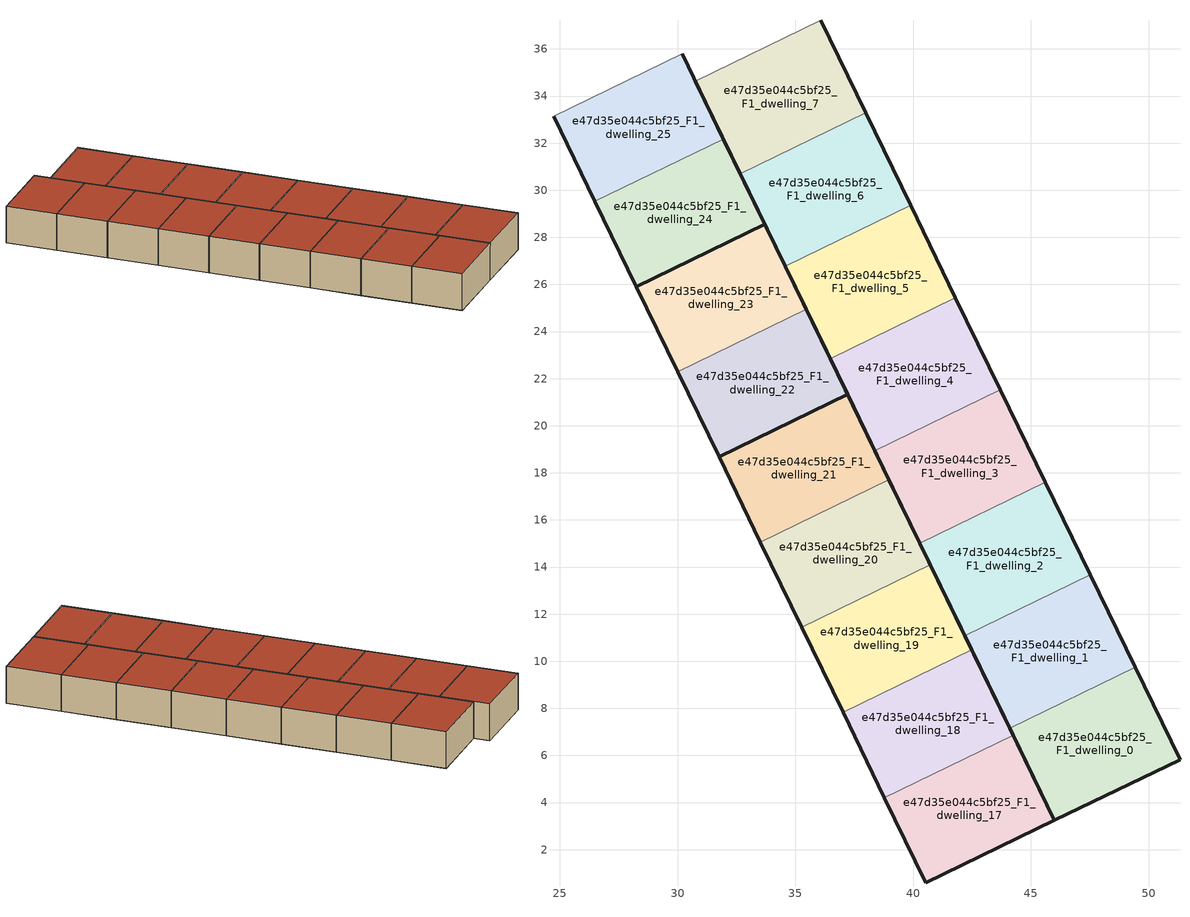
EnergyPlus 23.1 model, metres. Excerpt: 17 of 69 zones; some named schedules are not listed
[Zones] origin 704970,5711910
e47d35e044c5bf25_F1_dwelling_0
 floor to e47d35e044c5bf25_F0_dwelling_0 (EU_floor_Construction): 51.33,5.82 49.42,9.75 44.09,7.16 46,3.24 z3
 wall outside (EU_wall_Construction): 49.42,9.75 51.33,5.82 46,3.24 44.09,7.16 z3:6
 wall to e47d35e044c5bf25_F1_dwelling_1 (EU_wall_Construction): 44.09,7.16 49.42,9.75 z3:6
 roof outside (EU_roof_Construction): 49.42,9.75 51.33,5.82 46,3.24 44.09,7.16 z6
e47d35e044c5bf25_F1_dwelling_1
 floor to e47d35e044c5bf25_F0_dwelling_1 (EU_floor_Construction): 49.42,9.75 47.52,13.67 42.19,11.08 44.09,7.16 z3
 wall outside (EU_wall_Construction): 47.52,13.67 49.42,9.75 / 44.09,7.16 42.19,11.08 z3:6
 wall to e47d35e044c5bf25_F1_dwelling_2 (EU_wall_Construction): 42.19,11.08 47.52,13.67 z3:6
 roof outside (EU_roof_Construction): 47.52,13.67 49.42,9.75 44.09,7.16 42.19,11.08 z6
e47d35e044c5bf25_F1_dwelling_17
 floor to e47d35e044c5bf25_F0_dwelling_17 (EU_floor_Construction): 46,3.24 44.24,6.86 38.78,4.21 40.54,0.6 z3
 wall outside (EU_wall_Construction): 44.24,6.86 46,3.24 40.54,0.6 38.78,4.21 z3:6
 wall to e47d35e044c5bf25_F1_dwelling_18 (EU_wall_Construction): 38.78,4.21 44.24,6.86 z3:6
 roof outside (EU_roof_Construction): 44.24,6.86 46,3.24 40.54,0.6 38.78,4.21 z6
e47d35e044c5bf25_F1_dwelling_18
 floor to e47d35e044c5bf25_F0_dwelling_18 (EU_floor_Construction): 44.24,6.86 42.48,10.48 37.02,7.83 38.78,4.21 z3
 wall outside (EU_wall_Construction): 42.48,10.48 44.24,6.86 / 38.78,4.21 37.02,7.83 z3:6
 wall to e47d35e044c5bf25_F1_dwelling_19 (EU_wall_Construction): 37.02,7.83 42.48,10.48 z3:6
 roof outside (EU_roof_Construction): 42.48,10.48 44.24,6.86 38.78,4.21 37.02,7.83 z6
e47d35e044c5bf25_F1_dwelling_19
 floor to e47d35e044c5bf25_F0_dwelling_19 (EU_floor_Construction): 42.48,10.48 40.73,14.09 35.27,11.44 37.02,7.83 z3
 wall outside (EU_wall_Construction): 40.73,14.09 42.48,10.48 / 37.02,7.83 35.27,11.44 z3:6
 wall to e47d35e044c5bf25_F1_dwelling_20 (EU_wall_Construction): 35.27,11.44 40.73,14.09 z3:6
 roof outside (EU_roof_Construction): 40.73,14.09 42.48,10.48 37.02,7.83 35.27,11.44 z6
e47d35e044c5bf25_F1_dwelling_2
 floor to e47d35e044c5bf25_F0_dwelling_2 (EU_floor_Construction): 47.52,13.67 45.61,17.6 40.28,15.01 42.19,11.08 z3
 wall outside (EU_wall_Construction): 45.61,17.6 47.52,13.67 / 42.19,11.08 40.28,15.01 z3:6
 wall to e47d35e044c5bf25_F1_dwelling_3 (EU_wall_Construction): 40.28,15.01 45.61,17.6 z3:6
 roof outside (EU_roof_Construction): 45.61,17.6 47.52,13.67 42.19,11.08 40.28,15.01 z6
e47d35e044c5bf25_F1_dwelling_20
 floor to e47d35e044c5bf25_F0_dwelling_20 (EU_floor_Construction): 40.73,14.09 38.97,17.71 33.51,15.06 35.27,11.44 z3
 wall outside (EU_wall_Construction): 38.97,17.71 40.73,14.09 / 35.27,11.44 33.51,15.06 z3:6
 wall to e47d35e044c5bf25_F1_dwelling_21 (EU_wall_Construction): 33.51,15.06 38.97,17.71 z3:6
 roof outside (EU_roof_Construction): 38.97,17.71 40.73,14.09 35.27,11.44 33.51,15.06 z6
e47d35e044c5bf25_F1_dwelling_21
 floor to e47d35e044c5bf25_F0_dwelling_21 (EU_floor_Construction): 38.97,17.71 37.21,21.33 31.75,18.68 33.51,15.06 z3
 wall outside (EU_wall_Construction): 33.51,15.06 31.75,18.68 37.21,21.33 38.97,17.71 z3:6
 roof outside (EU_roof_Construction): 37.21,21.33 38.97,17.71 33.51,15.06 31.75,18.68 z6
e47d35e044c5bf25_F1_dwelling_22
 floor to e47d35e044c5bf25_F0_dwelling_22 (EU_floor_Construction): 37.21,21.33 35.45,24.94 30,22.29 31.75,18.68 z3
 wall outside (EU_wall_Construction): 35.45,24.94 37.21,21.33 31.75,18.68 30,22.29 z3:6
 wall to e47d35e044c5bf25_F1_dwelling_23 (EU_wall_Construction): 30,22.29 35.45,24.94 z3:6
 roof outside (EU_roof_Construction): 35.45,24.94 37.21,21.33 31.75,18.68 30,22.29 z6
e47d35e044c5bf25_F1_dwelling_23
 floor to e47d35e044c5bf25_F0_dwelling_23 (EU_floor_Construction): 35.45,24.94 33.7,28.56 28.24,25.91 30,22.29 z3
 wall outside (EU_wall_Construction): 30,22.29 28.24,25.91 33.7,28.56 35.45,24.94 z3:6
 roof outside (EU_roof_Construction): 33.7,28.56 35.45,24.94 30,22.29 28.24,25.91 z6
e47d35e044c5bf25_F1_dwelling_24
 floor to e47d35e044c5bf25_F0_dwelling_24 (EU_floor_Construction): 33.7,28.56 31.94,32.18 26.48,29.52 28.24,25.91 z3
 wall outside (EU_wall_Construction): 31.94,32.18 33.7,28.56 28.24,25.91 26.48,29.52 z3:6
 wall to e47d35e044c5bf25_F1_dwelling_25 (EU_wall_Construction): 26.48,29.52 31.94,32.18 z3:6
 roof outside (EU_roof_Construction): 31.94,32.18 33.7,28.56 28.24,25.91 26.48,29.52 z6
e47d35e044c5bf25_F1_dwelling_25
 floor to e47d35e044c5bf25_F0_dwelling_25 (EU_floor_Construction): 31.94,32.18 30.19,35.79 24.73,33.14 26.48,29.52 z3
 wall outside (EU_wall_Construction): 30.19,35.79 31.94,32.18 / 26.48,29.52 24.73,33.14 z3:6
 wall to e47d35e044c5bf25_F1_dwelling_26 (EU_wall_Construction): 24.73,33.14 30.19,35.79 z3:6
 roof outside (EU_roof_Construction): 30.19,35.79 31.94,32.18 26.48,29.52 24.73,33.14 z6
e47d35e044c5bf25_F1_dwelling_3
 floor to e47d35e044c5bf25_F0_dwelling_3 (EU_floor_Construction): 45.61,17.6 43.7,21.52 38.38,18.93 40.28,15.01 z3
 wall outside (EU_wall_Construction): 43.7,21.52 45.61,17.6 / 40.28,15.01 38.38,18.93 z3:6
 wall to e47d35e044c5bf25_F1_dwelling_4 (EU_wall_Construction): 38.38,18.93 43.7,21.52 z3:6
 roof outside (EU_roof_Construction): 43.7,21.52 45.61,17.6 40.28,15.01 38.38,18.93 z6
e47d35e044c5bf25_F1_dwelling_4
 floor to e47d35e044c5bf25_F0_dwelling_4 (EU_floor_Construction): 43.7,21.52 41.8,25.44 36.47,22.86 38.38,18.93 z3
 wall outside (EU_wall_Construction): 41.8,25.44 43.7,21.52 / 38.38,18.93 36.47,22.86 z3:6
 wall to e47d35e044c5bf25_F1_dwelling_5 (EU_wall_Construction): 36.47,22.86 41.8,25.44 z3:6
 roof outside (EU_roof_Construction): 41.8,25.44 43.7,21.52 38.38,18.93 36.47,22.86 z6
e47d35e044c5bf25_F1_dwelling_5
 floor to e47d35e044c5bf25_F0_dwelling_5 (EU_floor_Construction): 41.8,25.44 39.89,29.37 34.56,26.78 36.47,22.86 z3
 wall outside (EU_wall_Construction): 39.89,29.37 41.8,25.44 / 36.47,22.86 34.56,26.78 z3:6
 wall to e47d35e044c5bf25_F1_dwelling_6 (EU_wall_Construction): 34.56,26.78 39.89,29.37 z3:6
 roof outside (EU_roof_Construction): 39.89,29.37 41.8,25.44 36.47,22.86 34.56,26.78 z6
e47d35e044c5bf25_F1_dwelling_6
 floor to e47d35e044c5bf25_F0_dwelling_6 (EU_floor_Construction): 39.89,29.37 37.98,33.29 32.66,30.7 34.56,26.78 z3
 wall outside (EU_wall_Construction): 37.98,33.29 39.89,29.37 / 34.56,26.78 32.66,30.7 z3:6
 wall to e47d35e044c5bf25_F1_dwelling_7 (EU_wall_Construction): 32.66,30.7 37.98,33.29 z3:6
 roof outside (EU_roof_Construction): 37.98,33.29 39.89,29.37 34.56,26.78 32.66,30.7 z6
e47d35e044c5bf25_F1_dwelling_7
 floor to e47d35e044c5bf25_F0_dwelling_7 (EU_floor_Construction): 37.98,33.29 36.07,37.22 30.75,34.63 32.66,30.7 z3
 wall outside (EU_wall_Construction): 36.07,37.22 37.98,33.29 / 32.66,30.7 30.75,34.63 z3:6
 wall to e47d35e044c5bf25_F1_dwelling_8 (EU_wall_Construction): 30.75,34.63 36.07,37.22 z3:6
 roof outside (EU_roof_Construction): 36.07,37.22 37.98,33.29 32.66,30.7 30.75,34.63 z6
[Building]
EU S2 Campaign: North Axis=0; Terrain=City; Solar Distribution=FullExterior
[Site:Location]
London: Latitude=51.5; Longitude=-0.5; Time Zone=0; Elevation=25
[SizingPeriod:WeatherFileDays]
AnnualSizingPeriod: Begin Month=1; Begin Day of Month=1; End Month=12; End Day of Month=31; Day of Week for Start Day=Monday; Use Weather File Daylight Saving Period=No; Use Weather File Rain and Snow Indicators=No
[MATERIAL]
EU_InternalMass_Material: Roughness=MediumRough; Thickness=0.1; Conductivity=1; Density=1800; Specific Heat=900; Thermal Absorptance=0.9; Solar Absorptance=0.7; Visible Absorptance=0.7
[MATERIAL:NOMASS] Roughness=MediumRough; Thermal Absorptance=0.9; Solar Absorptance=0.7; Visible Absorptance=0.7
Name | Thermal Resistance
EU_wall_NoMass | 0.635353
EU_roof_NoMass | 0.675062
EU_floor_NoMass | 1.96382
[CONSTRUCTION]
EU_wall_Construction: EU_wall_NoMass
EU_roof_Construction: EU_roof_NoMass
EU_floor_Construction: EU_floor_NoMass
EU_InternalMass_Construction: EU_InternalMass_Material
[ZONE] Type=1; Multiplier=1; Ceiling Height=autocalculate; Floor Area=autocalculate; Part of Total Floor Area=Yes
Name | Volume
e47d35e044c5bf25_F1_dwelling_0 | 77.4873
e47d35e044c5bf25_F1_dwelling_1 | 77.4924
e47d35e044c5bf25_F1_dwelling_17; e47d35e044c5bf25_F1_dwelling_18 | 73.1982
e47d35e044c5bf25_F1_dwelling_19; e47d35e044c5bf25_F1_dwelling_25 | 73.1975
e47d35e044c5bf25_F1_dwelling_2 | 77.4902
e47d35e044c5bf25_F1_dwelling_20 | 73.1873
e47d35e044c5bf25_F1_dwelling_21 | 73.2048
e47d35e044c5bf25_F1_dwelling_22 | 73.1858
e47d35e044c5bf25_F1_dwelling_23 | 73.1836
e47d35e044c5bf25_F1_dwelling_24 | 73.2092
e47d35e044c5bf25_F1_dwelling_3 | 77.5034
e47d35e044c5bf25_F1_dwelling_4 | 77.4858
e47d35e044c5bf25_F1_dwelling_5 | 77.4976
e47d35e044c5bf25_F1_dwelling_6 | 77.4888
e47d35e044c5bf25_F1_dwelling_7 | 77.5012
[INTERNALMASS] Construction=EU_InternalMass_Construction
Name | Zone or ZoneList | Surface Area
e47d35e044c5bf25_F1_dwelling_0_EU_InternalMass | e47d35e044c5bf25_F1_dwelling_0 | 25.8291
e47d35e044c5bf25_F1_dwelling_1_EU_InternalMass | e47d35e044c5bf25_F1_dwelling_1 | 25.8305
e47d35e044c5bf25_F1_dwelling_2_EU_InternalMass | e47d35e044c5bf25_F1_dwelling_2 | 25.8299
e47d35e044c5bf25_F1_dwelling_3_EU_InternalMass | e47d35e044c5bf25_F1_dwelling_3 | 25.8345
e47d35e044c5bf25_F1_dwelling_4_EU_InternalMass | e47d35e044c5bf25_F1_dwelling_4 | 25.8283
e47d35e044c5bf25_F1_dwelling_5_EU_InternalMass | e47d35e044c5bf25_F1_dwelling_5 | 25.8326
e47d35e044c5bf25_F1_dwelling_6_EU_InternalMass | e47d35e044c5bf25_F1_dwelling_6 | 25.8294
e47d35e044c5bf25_F1_dwelling_7_EU_InternalMass | e47d35e044c5bf25_F1_dwelling_7 | 25.834
e47d35e044c5bf25_F1_dwelling_17_EU_InternalMass | e47d35e044c5bf25_F1_dwelling_17 | 25.8354
e47d35e044c5bf25_F1_dwelling_18_EU_InternalMass | e47d35e044c5bf25_F1_dwelling_18 | 25.8379
e47d35e044c5bf25_F1_dwelling_19_EU_InternalMass | e47d35e044c5bf25_F1_dwelling_19 | 25.8352
e47d35e044c5bf25_F1_dwelling_20_EU_InternalMass | e47d35e044c5bf25_F1_dwelling_20 | 25.8298
e47d35e044c5bf25_F1_dwelling_21_EU_InternalMass | e47d35e044c5bf25_F1_dwelling_21 | 25.8352
e47d35e044c5bf25_F1_dwelling_22_EU_InternalMass | e47d35e044c5bf25_F1_dwelling_22 | 25.8346
e47d35e044c5bf25_F1_dwelling_23_EU_InternalMass | e47d35e044c5bf25_F1_dwelling_23 | 25.8314
e47d35e044c5bf25_F1_dwelling_24_EU_InternalMass | e47d35e044c5bf25_F1_dwelling_24 | 25.8292
e47d35e044c5bf25_F1_dwelling_25_EU_InternalMass | e47d35e044c5bf25_F1_dwelling_25 | 25.8389
[OTHEREQUIPMENT] Fuel Type=Electricity; Design Level Calculation Method=Watts/Area; Power per Zone Floor Area=1; Fraction Latent=0; Fraction Radiant=0; Fraction Lost=0; Carbon Dioxide Generation Rate=0; EndUse Subcategory=EU_Step8_InternalGains
Name | Zone or ZoneList or Space or SpaceList | Schedule
EU_Step8_InternalGain_e47d35e044c5bf25_F1_dwelling_0_f000 | e47d35e044c5bf25_F1_dwelling_0 | EU_Step8_GainSchedule_e47d35e044c5bf25_F1_dwelling_0_f000
EU_Step8_InternalGain_e47d35e044c5bf25_F1_dwelling_1_f000 | e47d35e044c5bf25_F1_dwelling_1 | EU_Step8_GainSchedule_e47d35e044c5bf25_F1_dwelling_1_f000
EU_Step8_InternalGain_e47d35e044c5bf25_F1_dwelling_2_f000 | e47d35e044c5bf25_F1_dwelling_2 | EU_Step8_GainSchedule_e47d35e044c5bf25_F1_dwelling_2_f000
EU_Step8_InternalGain_e47d35e044c5bf25_F1_dwelling_3_f000 | e47d35e044c5bf25_F1_dwelling_3 | EU_Step8_GainSchedule_e47d35e044c5bf25_F1_dwelling_3_f000
EU_Step8_InternalGain_e47d35e044c5bf25_F1_dwelling_4_f000 | e47d35e044c5bf25_F1_dwelling_4 | EU_Step8_GainSchedule_e47d35e044c5bf25_F1_dwelling_4_f000
EU_Step8_InternalGain_e47d35e044c5bf25_F1_dwelling_5_f000 | e47d35e044c5bf25_F1_dwelling_5 | EU_Step8_GainSchedule_e47d35e044c5bf25_F1_dwelling_5_f000
EU_Step8_InternalGain_e47d35e044c5bf25_F1_dwelling_6_f000 | e47d35e044c5bf25_F1_dwelling_6 | EU_Step8_GainSchedule_e47d35e044c5bf25_F1_dwelling_6_f000
EU_Step8_InternalGain_e47d35e044c5bf25_F1_dwelling_7_f000 | e47d35e044c5bf25_F1_dwelling_7 | EU_Step8_GainSchedule_e47d35e044c5bf25_F1_dwelling_7_f000
EU_Step8_InternalGain_e47d35e044c5bf25_F1_dwelling_17_f000 | e47d35e044c5bf25_F1_dwelling_17 | EU_Step8_GainSchedule_e47d35e044c5bf25_F1_dwelling_17_f000
EU_Step8_InternalGain_e47d35e044c5bf25_F1_dwelling_18_f000 | e47d35e044c5bf25_F1_dwelling_18 | EU_Step8_GainSchedule_e47d35e044c5bf25_F1_dwelling_18_f000
EU_Step8_InternalGain_e47d35e044c5bf25_F1_dwelling_19_f000 | e47d35e044c5bf25_F1_dwelling_19 | EU_Step8_GainSchedule_e47d35e044c5bf25_F1_dwelling_19_f000
EU_Step8_InternalGain_e47d35e044c5bf25_F1_dwelling_20_f000 | e47d35e044c5bf25_F1_dwelling_20 | EU_Step8_GainSchedule_e47d35e044c5bf25_F1_dwelling_20_f000
EU_Step8_InternalGain_e47d35e044c5bf25_F1_dwelling_21_f000 | e47d35e044c5bf25_F1_dwelling_21 | EU_Step8_GainSchedule_e47d35e044c5bf25_F1_dwelling_21_f000
EU_Step8_InternalGain_e47d35e044c5bf25_F1_dwelling_22_f000 | e47d35e044c5bf25_F1_dwelling_22 | EU_Step8_GainSchedule_e47d35e044c5bf25_F1_dwelling_22_f000
EU_Step8_InternalGain_e47d35e044c5bf25_F1_dwelling_23_f000 | e47d35e044c5bf25_F1_dwelling_23 | EU_Step8_GainSchedule_e47d35e044c5bf25_F1_dwelling_23_f000
EU_Step8_InternalGain_e47d35e044c5bf25_F1_dwelling_24_f000 | e47d35e044c5bf25_F1_dwelling_24 | EU_Step8_GainSchedule_e47d35e044c5bf25_F1_dwelling_24_f000
EU_Step8_InternalGain_e47d35e044c5bf25_F1_dwelling_25_f000 | e47d35e044c5bf25_F1_dwelling_25 | EU_Step8_GainSchedule_e47d35e044c5bf25_F1_dwelling_25_f000
[ZONEVENTILATION:DESIGNFLOWRATE] Schedule=EU_AlwaysOn; Design Flow Rate Calculation Method=AirChanges/Hour; Air Changes per Hour=0.555504; Ventilation Type=Natural; Fan Pressure Rise=0; Fan Total Efficiency=1; Constant Term Coefficient=1; Temperature Term Coefficient=0; Velocity Term Coefficient=0; Velocity Squared Term Coefficient=0; Minimum Indoor Temperature=-100; Maximum Indoor Temperature=100; Delta Temperature=-100; Minimum Outdoor Temperature=-100; Maximum Outdoor Temperature=100; Maximum Wind Speed=40
Name | Zone or ZoneList or Space or SpaceList
EU_ConstantAir_e47d35e044c5bf25_F1_dwelling_0 | e47d35e044c5bf25_F1_dwelling_0
EU_ConstantAir_e47d35e044c5bf25_F1_dwelling_1 | e47d35e044c5bf25_F1_dwelling_1
EU_ConstantAir_e47d35e044c5bf25_F1_dwelling_2 | e47d35e044c5bf25_F1_dwelling_2
EU_ConstantAir_e47d35e044c5bf25_F1_dwelling_3 | e47d35e044c5bf25_F1_dwelling_3
EU_ConstantAir_e47d35e044c5bf25_F1_dwelling_4 | e47d35e044c5bf25_F1_dwelling_4
EU_ConstantAir_e47d35e044c5bf25_F1_dwelling_5 | e47d35e044c5bf25_F1_dwelling_5
EU_ConstantAir_e47d35e044c5bf25_F1_dwelling_6 | e47d35e044c5bf25_F1_dwelling_6
EU_ConstantAir_e47d35e044c5bf25_F1_dwelling_7 | e47d35e044c5bf25_F1_dwelling_7
EU_ConstantAir_e47d35e044c5bf25_F1_dwelling_17 | e47d35e044c5bf25_F1_dwelling_17
EU_ConstantAir_e47d35e044c5bf25_F1_dwelling_18 | e47d35e044c5bf25_F1_dwelling_18
EU_ConstantAir_e47d35e044c5bf25_F1_dwelling_19 | e47d35e044c5bf25_F1_dwelling_19
EU_ConstantAir_e47d35e044c5bf25_F1_dwelling_20 | e47d35e044c5bf25_F1_dwelling_20
EU_ConstantAir_e47d35e044c5bf25_F1_dwelling_21 | e47d35e044c5bf25_F1_dwelling_21
EU_ConstantAir_e47d35e044c5bf25_F1_dwelling_22 | e47d35e044c5bf25_F1_dwelling_22
EU_ConstantAir_e47d35e044c5bf25_F1_dwelling_23 | e47d35e044c5bf25_F1_dwelling_23
EU_ConstantAir_e47d35e044c5bf25_F1_dwelling_24 | e47d35e044c5bf25_F1_dwelling_24
EU_ConstantAir_e47d35e044c5bf25_F1_dwelling_25 | e47d35e044c5bf25_F1_dwelling_25
[HVACTEMPLATE:THERMOSTAT]
EU_HeatOnly_e47d35e044c5bf25_F1_dwelling_33: Constant Heating Setpoint=20; Constant Cooling Setpoint=50
[HVACTEMPLATE:ZONE:IDEALLOADSAIRSYSTEM] System Availability Schedule=EU_AlwaysOn; Maximum Heating Supply Air Temperature=50; Minimum Cooling Supply Air Temperature=13; Maximum Heating Supply Air Humidity Ratio=0.0156; Minimum Cooling Supply Air Humidity Ratio=0.0077; Heating Limit=NoLimit; Cooling Limit=NoLimit; Heating Availability Schedule=EU_AlwaysOn; Cooling Availability Schedule=EU_CoolingOff; Dehumidification Control Type=ConstantSensibleHeatRatio; Cooling Sensible Heat Ratio=0.7; Dehumidification Setpoint=60; Humidification Control Type=None; Humidification Setpoint=30; Outdoor Air Method=None; Outdoor Air Flow Rate per Person=0.00944; Outdoor Air Flow Rate per Zone Floor Area=0; Outdoor Air Flow Rate per Zone=0; Demand Controlled Ventilation Type=None; Outdoor Air Economizer Type=NoEconomizer; Heat Recovery Type=None; Sensible Heat Recovery Effectiveness=0.7; Latent Heat Recovery Effectiveness=0.65
Name | Template Thermostat
e47d35e044c5bf25_F1_dwelling_0 | EU_HeatOnly_e47d35e044c5bf25_F1_dwelling_0
e47d35e044c5bf25_F1_dwelling_1 | EU_HeatOnly_e47d35e044c5bf25_F1_dwelling_1
e47d35e044c5bf25_F1_dwelling_2 | EU_HeatOnly_e47d35e044c5bf25_F1_dwelling_2
e47d35e044c5bf25_F1_dwelling_3 | EU_HeatOnly_e47d35e044c5bf25_F1_dwelling_3
e47d35e044c5bf25_F1_dwelling_4 | EU_HeatOnly_e47d35e044c5bf25_F1_dwelling_4
e47d35e044c5bf25_F1_dwelling_5 | EU_HeatOnly_e47d35e044c5bf25_F1_dwelling_5
e47d35e044c5bf25_F1_dwelling_6 | EU_HeatOnly_e47d35e044c5bf25_F1_dwelling_6
e47d35e044c5bf25_F1_dwelling_7 | EU_HeatOnly_e47d35e044c5bf25_F1_dwelling_7
e47d35e044c5bf25_F1_dwelling_17 | EU_HeatOnly_e47d35e044c5bf25_F1_dwelling_17
e47d35e044c5bf25_F1_dwelling_18 | EU_HeatOnly_e47d35e044c5bf25_F1_dwelling_18
e47d35e044c5bf25_F1_dwelling_19 | EU_HeatOnly_e47d35e044c5bf25_F1_dwelling_19
e47d35e044c5bf25_F1_dwelling_20 | EU_HeatOnly_e47d35e044c5bf25_F1_dwelling_20
e47d35e044c5bf25_F1_dwelling_21 | EU_HeatOnly_e47d35e044c5bf25_F1_dwelling_21
e47d35e044c5bf25_F1_dwelling_22 | EU_HeatOnly_e47d35e044c5bf25_F1_dwelling_22
e47d35e044c5bf25_F1_dwelling_23 | EU_HeatOnly_e47d35e044c5bf25_F1_dwelling_23
e47d35e044c5bf25_F1_dwelling_24 | EU_HeatOnly_e47d35e044c5bf25_F1_dwelling_24
e47d35e044c5bf25_F1_dwelling_25 | EU_HeatOnly_e47d35e044c5bf25_F1_dwelling_25
